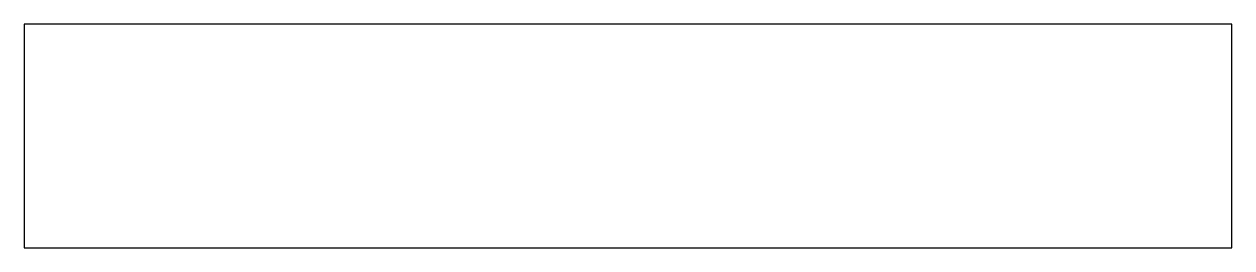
# Model space of a CAD drawing. Header units: millimetres. Extents: x -58 to 34, y -1.5 to 15.5.
import ezdxf

# ---------------------------------------------------------------- set-up
doc = ezdxf.new("R2010")
doc.units = ezdxf.units.MM
doc.layers.get('0').update_dxf_attribs({"linetype": 'CONTINUOUS'})

msp = doc.modelspace()

# ---------------------------------------------------------------- linework, layer by layer
msp.add_lwpolyline([(-58, -1.5), (34, -1.5), (34, 15.5), (-58, 15.5)], close=True)

doc.saveas('drawing.dxf')
